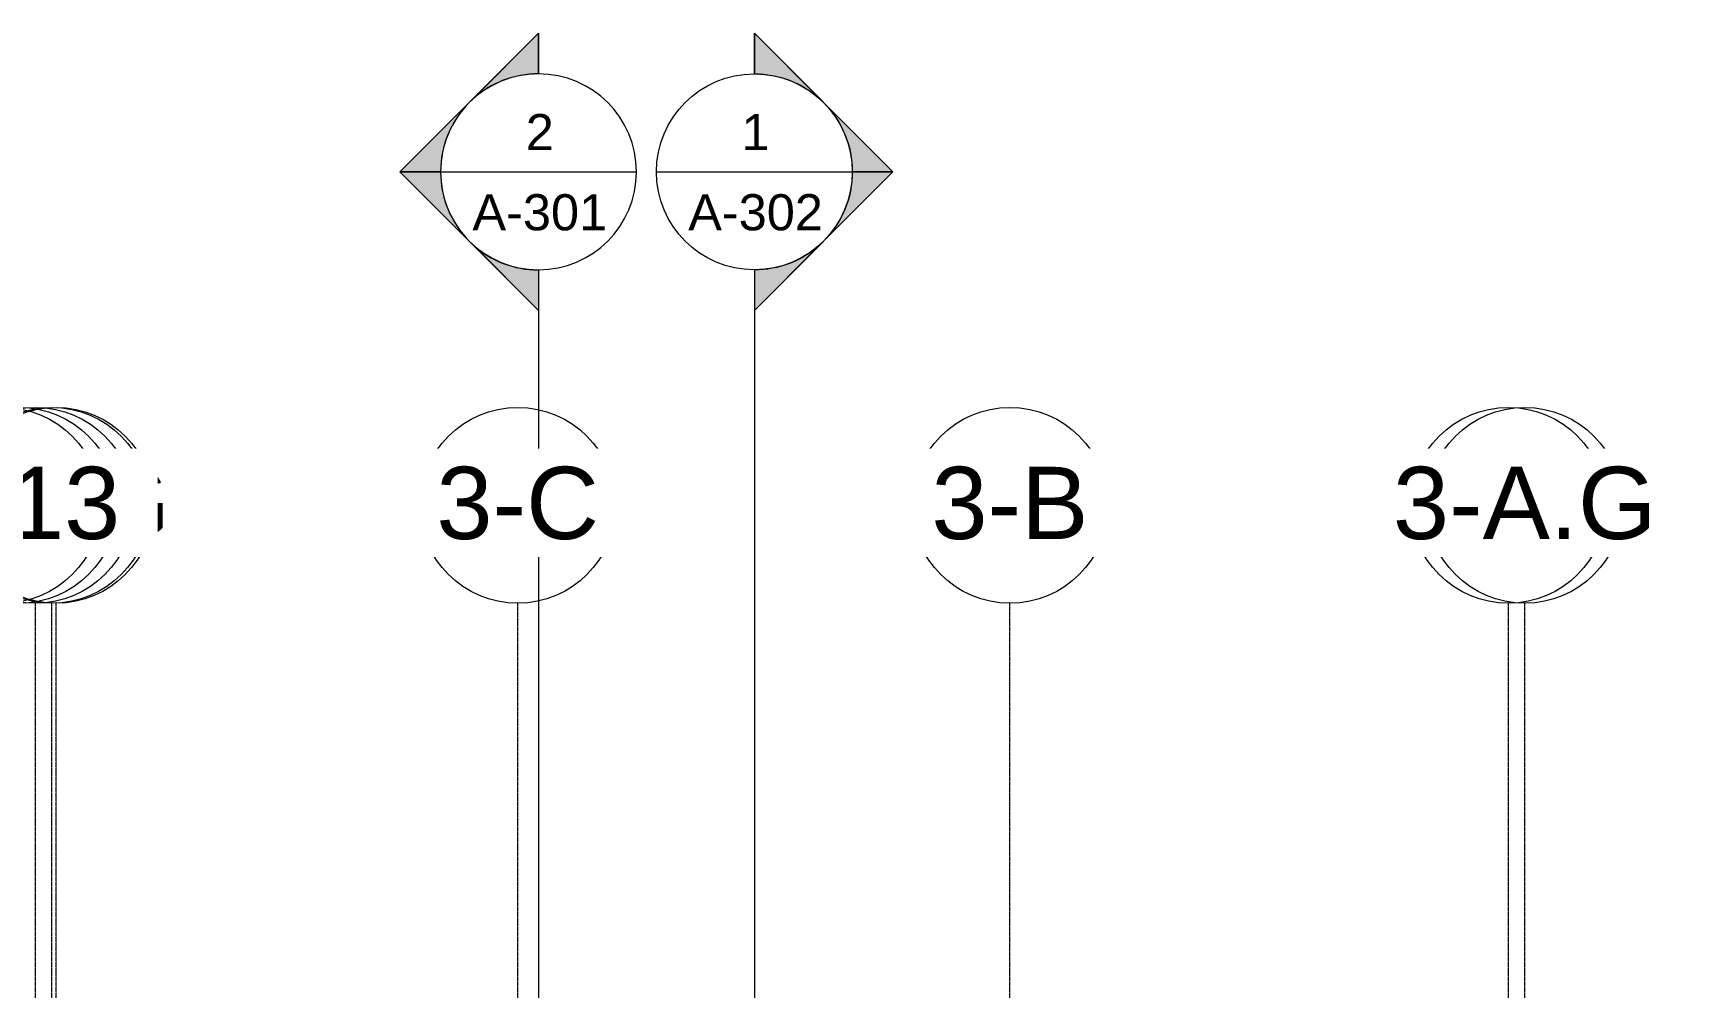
# Model space of a CAD drawing. Header units: inches. Extents: x -55396 to -733, y -290 to 853.
# Drawn here: x -10685 to -9869, y 385 to 853 of the extents above; entities that cross this region are included whole.
import ezdxf

# ---------------------------------------------------------------- set-up
doc = ezdxf.new("R2010")
doc.units = ezdxf.units.IN
doc.header["$MEASUREMENT"] = 0
doc.linetypes.add('Grid Line 1_2_', pattern=[0.875, 0.5, -0.125, 0.125, -0.125])
for name, color, linetype, lineweight in [('G-ANNO-SYMB', 111, 'Continuous', 9), ('S-GRID', 1, 'Continuous', 9), ('S-GRID-IDEN', 1, 'Continuous', 9)]:
    doc.layers.add(name, color=color, linetype=linetype, lineweight=lineweight)
doc.styles.add('Arial', font='arial.ttf', dxfattribs={"height": 35.407186})
doc.styles.add('Arial_1', font='arial.ttf', dxfattribs={"height": 17.703593})

# ---------------------------------------------------------------- blocks, each defined once
blk = doc.blocks.new('Section - Section Head - Filled-1526-Section 6')
at = {"layer": 'G-ANNO-SYMB'}
h = blk.add_hatch(color=256, dxfattribs=at)
edge = h.paths.add_edge_path(flags=0)
edge.add_arc((-24148.84, 528), 48.06, 90, 132.0784, ccw=False)
edge.add_line((-24148.84, 576.06), (-24148.84, 595.88))
edge.add_line((-24148.84, 595.88), (-24181.04, 563.67))
h = blk.add_hatch(color=256, dxfattribs=at)
edge = h.paths.add_edge_path(flags=0)
edge.add_line((-24182.78, 561.94), (-24216.72, 528))
edge.add_line((-24216.72, 528), (-24196.84, 528))
edge.add_arc((-24148.84, 528), 48, 135, 180, ccw=False)
h = blk.add_hatch(color=256, dxfattribs=at)
edge = h.paths.add_edge_path(flags=0)
edge.add_arc((-24148.84, 528), 48, 180, 225, ccw=False)
edge.add_line((-24196.84, 528), (-24216.72, 528))
edge.add_line((-24216.72, 528), (-24182.78, 494.06))
h = blk.add_hatch(color=256, dxfattribs=at)
edge = h.paths.add_edge_path(flags=0)
edge.add_line((-24181.04, 492.33), (-24148.84, 460.12))
edge.add_line((-24148.84, 460.12), (-24148.84, 479.94))
edge.add_arc((-24148.84, 528), 48.06, 227.9216, 270, ccw=False)
for p, q in [((-24216.72, 528), (-24148.84, 595.88)), ((-24181.04, 563.67), (-24148.84, 595.88)), ((-24148.84, 576), (-24148.84, 595.88)), ((-24148.84, 595.88), (-24148.84, 576.06)), ((-24216.72, 528), (-24182.78, 561.94)), ((-24216.72, 528), (-24148.84, 460.12)), ((-24196.84, 528), (-24216.72, 528)), ((-24182.78, 494.06), (-24216.72, 528)), ((-24216.72, 528), (-24196.84, 528)), ((-24148.84, 460.12), (-24181.04, 492.33)), ((-24148.84, 480), (-24148.84, 460.12)), ((-24148.84, 479.94), (-24148.84, 460.12))]:
    blk.add_line(p, q, dxfattribs=at)
for radius, start, end in [(48, 90, 270), (48.06, 90, 132.0784), (48, 270, 90), (48, 135, 180), (48, 180, 225), (48.06, 227.9216, 270)]:
    blk.add_arc((-24148.84, 528), radius, start, end, dxfattribs=at)
blk = doc.blocks.new('Grid - Grid Head - Circle-14747-Section 6')
at = {"layer": 'S-GRID-IDEN'}
blk.add_circle((-23085.89, 621.76), 48, dxfattribs=at)

msp = doc.modelspace()

# ---------------------------------------------------------------- linework, layer by layer
at = {"layer": 'G-ANNO-SYMB'}
for p, q in [((-10485.55, 785.16), (-10389.55, 785.16)), ((-10379.78, 785.16), (-10283.78, 785.16)), ((-10437.55, 737.16), (-10437.55, -79.66)), ((-10331.78, 737.16), (-10331.78, -79.66))]:
    msp.add_line(p, q, dxfattribs=at)
at = {"layer": 'S-GRID', "linetype": 'Grid Line 1_2_'}
for p, q in [((-10684, -132), (-10684, 573.76)), ((-10684, -132), (-10684, 573.76)), ((-10676, -132), (-10676, 573.76)), ((-10674, -132), (-10674, 573.76)), ((-10447.75, -132), (-10447.75, 573.76)), ((-10206.5, -132), (-10206.5, 573.76)), ((-9962.25, -132), (-9962.25, 573.76)), ((-9954.25, -132), (-9954.25, 573.76))]:
    msp.add_line(p, q, dxfattribs=at)

# ---------------------------------------------------------------- block references
at = {"layer": 'G-ANNO-SYMB'}
msp.add_blockref('Section - Section Head - Filled-1526-Section 6', (13711.29, 257.16), dxfattribs=at)
at = {"layer": 'G-ANNO-SYMB', "extrusion": (0, 0, -1)}
msp.add_blockref('Section - Section Head - Filled-1526-Section 6', (34480.62, 257.16), dxfattribs=at)
at = {"layer": 'S-GRID-IDEN'}
for p in [(12385.89, 0), (12638.14, 0), (12879.39, 0), (13123.64, 0)]:
    msp.add_blockref('Grid - Grid Head - Circle-14747-Section 6', p, dxfattribs=at)

# ---------------------------------------------------------------- texts
at = {"layer": 'G-ANNO-SYMB', "attachment_point": 2, "line_spacing_factor": 0.938532, "style": 'Arial_1'}
for s, insert, char_height, width in [('2', (-10436.93, 813.5), 17.7, 16.416), ('1', (-10331.17, 813.5), 17.7, 16.416), ('A-301', (-10436.93, 774.22), 17.704, 78.624), ('A-302', (-10331.17, 774.22), 17.704, 78.624)]:
    msp.add_mtext(s, dxfattribs=dict(at, insert=insert, char_height=char_height, width=width))

# ---------------------------------------------------------------- next in the draw order: texts
at = {"layer": 'S-GRID-IDEN', "char_height": 35.407, "attachment_point": 2, "line_spacing_factor": 0.938532, "style": 'Arial', "bg_fill": 3, "box_fill_scale": 1.25, "bg_fill_color": 0, "bg_fill_transparency": 0}
for s, insert, width in [('3-E.G', (-10700.01, 640.64), 153.792), ('3-C', (-10447.76, 640.64), 94.608), ('3-B', (-10206.51, 640.64), 91.584), ('3-A', (-9962.26, 640.64), 91.584)]:
    msp.add_mtext(s, dxfattribs=dict(at, insert=insert, width=width))

# ---------------------------------------------------------------- next in the draw order: block references
at = {"layer": 'S-GRID-IDEN'}
for p in [(12393.89, 0), (13131.64, 0)]:
    msp.add_blockref('Grid - Grid Head - Circle-14747-Section 6', p, dxfattribs=at)

# ---------------------------------------------------------------- next in the draw order: texts
at = {"layer": 'S-GRID-IDEN', "char_height": 35.407, "attachment_point": 2, "line_spacing_factor": 0.938532, "style": 'Arial', "bg_fill": 3, "box_fill_scale": 1.25, "bg_fill_color": 0, "bg_fill_transparency": 0}
for s, insert, width in [('3-E', (-10692.01, 640.64), 91.584), ('3-A.G', (-9954.26, 640.64), 153.792)]:
    msp.add_mtext(s, dxfattribs=dict(at, insert=insert, width=width))

# ---------------------------------------------------------------- next in the draw order: block references
at = {"layer": 'S-GRID-IDEN'}
msp.add_blockref('Grid - Grid Head - Circle-14747-Section 6', (12401.89, 0), dxfattribs=at)

# ---------------------------------------------------------------- next in the draw order: texts
at = {"layer": 'S-GRID-IDEN', "insert": (-10684.01, 640.64), "char_height": 35.407, "width": 117.936, "attachment_point": 2, "line_spacing_factor": 0.938532, "style": 'Arial', "bg_fill": 3, "box_fill_scale": 1.25, "bg_fill_color": 0, "bg_fill_transparency": 0}
msp.add_mtext('1-13', dxfattribs=at)

# ---------------------------------------------------------------- next in the draw order: block references
at = {"layer": 'S-GRID-IDEN'}
msp.add_blockref('Grid - Grid Head - Circle-14747-Section 6', (12411.89, 0), dxfattribs=at)

# ---------------------------------------------------------------- next in the draw order: texts
at = {"layer": 'S-GRID-IDEN', "insert": (-10674.01, 640.64), "char_height": 35.407, "width": 180.144, "attachment_point": 2, "line_spacing_factor": 0.938532, "style": 'Arial', "bg_fill": 3, "box_fill_scale": 1.25, "bg_fill_color": 0, "bg_fill_transparency": 0}
msp.add_mtext('1-13.G', dxfattribs=at)

# ---------------------------------------------------------------- next in the draw order: block references
at = {"layer": 'S-GRID-IDEN'}
msp.add_blockref('Grid - Grid Head - Circle-14747-Section 6', (12409.89, 0), dxfattribs=at)

# ---------------------------------------------------------------- next in the draw order: texts
at = {"layer": 'S-GRID-IDEN', "insert": (-10676.01, 640.64), "char_height": 35.407, "width": 94.608, "attachment_point": 2, "line_spacing_factor": 0.938532, "style": 'Arial', "bg_fill": 3, "box_fill_scale": 1.25, "bg_fill_color": 0, "bg_fill_transparency": 0}
msp.add_mtext('3-D', dxfattribs=at)

# ---------------------------------------------------------------- next in the draw order: block references
at = {"layer": 'S-GRID-IDEN'}
msp.add_blockref('Grid - Grid Head - Circle-14747-Section 6', (12401.89, 0), dxfattribs=at)

# ---------------------------------------------------------------- next in the draw order: texts
at = {"layer": 'S-GRID-IDEN', "insert": (-10684.01, 640.64), "char_height": 35.407, "width": 156.816, "attachment_point": 2, "line_spacing_factor": 0.938532, "style": 'Arial', "bg_fill": 3, "box_fill_scale": 1.25, "bg_fill_color": 0, "bg_fill_transparency": 0}
msp.add_mtext('3-D.G', dxfattribs=at)

# ---------------------------------------------------------------- next in the draw order: block references
at = {"layer": 'S-GRID-IDEN'}
msp.add_blockref('Grid - Grid Head - Circle-14747-Section 6', (12393.89, 0), dxfattribs=at)

# ---------------------------------------------------------------- next in the draw order: texts
at = {"layer": 'S-GRID-IDEN', "insert": (-10692.01, 640.64), "char_height": 35.407, "width": 117.936, "attachment_point": 2, "line_spacing_factor": 0.938532, "style": 'Arial', "bg_fill": 3, "box_fill_scale": 1.25, "bg_fill_color": 0, "bg_fill_transparency": 0}
msp.add_mtext('2-13', dxfattribs=at)

doc.saveas('drawing.dxf')
